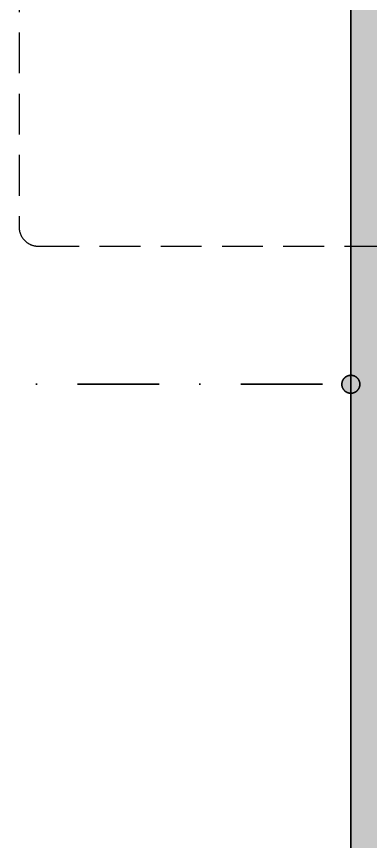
# Model space of a CAD drawing. Header units: inches. Extents: x -12418 to 242017, y -29325 to 19878.
# Drawn here: x 29850 to 31226, y -10251 to -7043 of the extents above; entities that cross this region are included whole.
import ezdxf

# ---------------------------------------------------------------- set-up
doc = ezdxf.new("R2010")
doc.units = ezdxf.units.IN
doc.header["$LTSCALE"] = 25
doc.header["$MEASUREMENT"] = 0
doc.linetypes.add('DASHDOT', pattern=[25.4, 12.7, -6.35, 0, -6.35])
doc.linetypes.add('HIDDEN', pattern=[9.525, 6.35, -3.175])
doc.layers.get('0').update_dxf_attribs({"color": 8})
for name, color, linetype, lineweight in [('E-POWR-CLNG-CNDT', 6, 'DASHDOT', 35), ('E-POWR-FLOR-CNDT', 6, 'HIDDEN', 25), ('T-CABL-TRAY', 60, 'Continuous', 35)]:
    doc.layers.add(name, color=color, linetype=linetype, lineweight=lineweight)

# ---------------------------------------------------------------- blocks, each defined once
blk = doc.blocks.new('*U48')
at = {"lineweight": 0}
h = blk.add_hatch(dxfattribs=at)
h.set_pattern_fill('HEX', color=253, scale=8, angle=180, style=0)
h.set_pattern_definition([(180, (-24050.41, -3e-10), (6e-13, -43.99409), [25.4, -50.8]), (300, (-24050.41, -3e-10), (38.1, 21.997045), [25.4, -50.8]), (240, (-24075.81, -3e-10), (38.1, -21.997045), [25.4, -50.8])])
h.paths.add_polyline_path([(-10603.6, 150), (-10603.6, 0), (0, 0), (0, 150)])
at = {"color": 0}
blk.add_line((0, 0), (-10603.6, 0), dxfattribs=at)
blk = doc.blocks.new('A$C767e6835')
at = {"layer": 'T-CABL-TRAY', "linetype": 'Continuous', "rotation": 270}
blk.add_blockref('*U48', (11050, -9003.6), dxfattribs=at)

msp = doc.modelspace()

# ---------------------------------------------------------------- hatches: boundary and pattern name
at = {"layer": 'E-POWR-CLNG-CNDT'}
h = msp.add_hatch(color=256, dxfattribs=at)
h.dxf.hatch_style = 1
h.paths.add_polyline_path([(31114.5, -8473.2, 1), (31184.5, -8473.2, 1)])

# ---------------------------------------------------------------- linework, layer by layer
at = {"layer": 'E-POWR-CLNG-CNDT', "elevation": 0}
msp.add_lwpolyline([(29304.5, -8710.3), (29382.1, -8519.9, -0.304878), (29451.6, -8473.2), (31149.5, -8473.2)], format="xyb", dxfattribs=at)
at = {"layer": 'E-POWR-CLNG-CNDT'}
msp.add_circle((31149.5, -8473.2, 0), 35, dxfattribs=at)
at = {"layer": 'E-POWR-FLOR-CNDT'}
msp.add_lwpolyline([(19999.5, -3700.8), (21226.3, -2280.3, -0.148488), (21268, -2267.6), (29784.4, -2267.6, -0.414214), (29859.4, -2342.6), (29859.4, -7861.3, 0.414214), (29934.4, -7936.3), (36047.9, -7936.3, -0.414214), (36122.9, -8011.3), (36122.9, -9137.3)], format="xyb", dxfattribs=at)

# ---------------------------------------------------------------- block references
msp.add_blockref('A$C767e6835', (20099.5, -2847.4, 0), dxfattribs=at)

doc.saveas('drawing.dxf')
